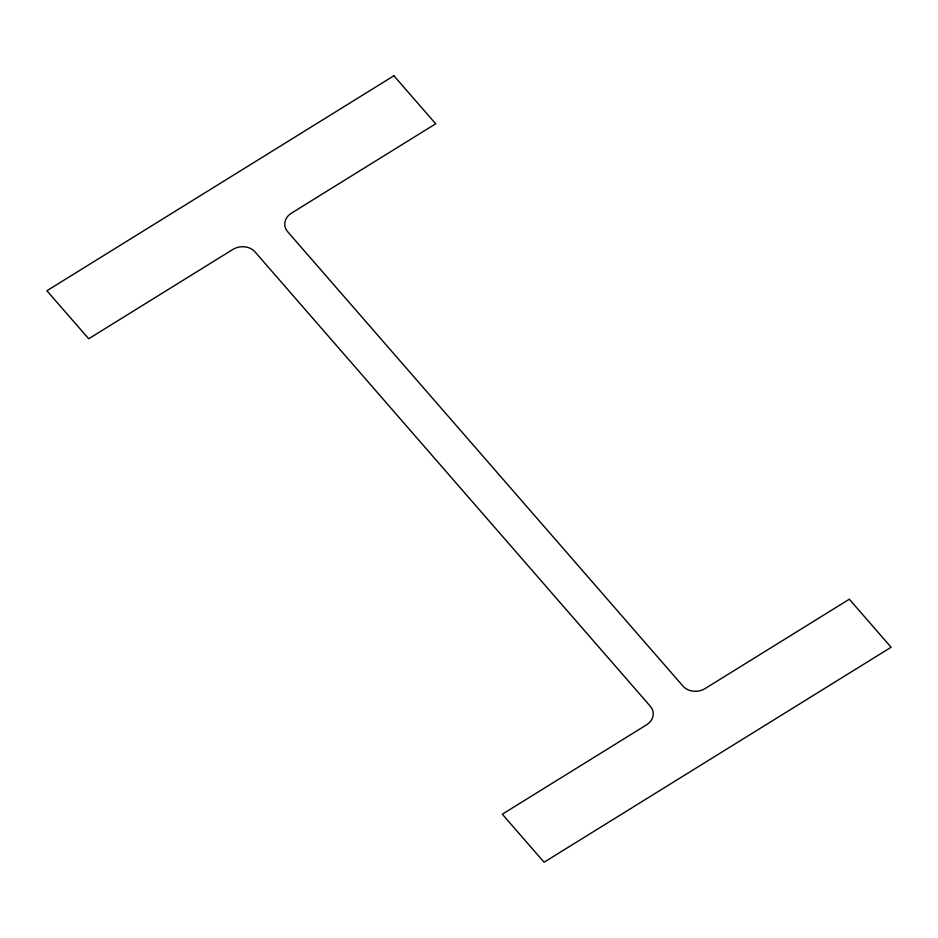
<?xml version="1.0" encoding="UTF-8"?>
<svg xmlns="http://www.w3.org/2000/svg" width="938" height="938" viewBox="0 0 938 938"><rect width="100%" height="100%" fill="white"/><g stroke="black" fill="none" stroke-linecap="round" stroke-linejoin="round"><path stroke-width="1.41" d="M393.901 75.767L46.9 290.745L88.688 338.77L232.941 249.402A15.876 13.214 -5.4 0 1 255.042 251.912L650.339 706.291A15.876 13.214 -5.4 0 1 646.563 724.84L502.311 814.207L544.099 862.233L891.1 647.255L849.312 599.23L705.059 688.598A15.876 13.214 -5.4 0 1 682.958 686.088L287.661 231.709A15.876 13.214 -5.4 0 1 291.437 213.161L435.689 123.793L393.901 75.767"/></g></svg>
